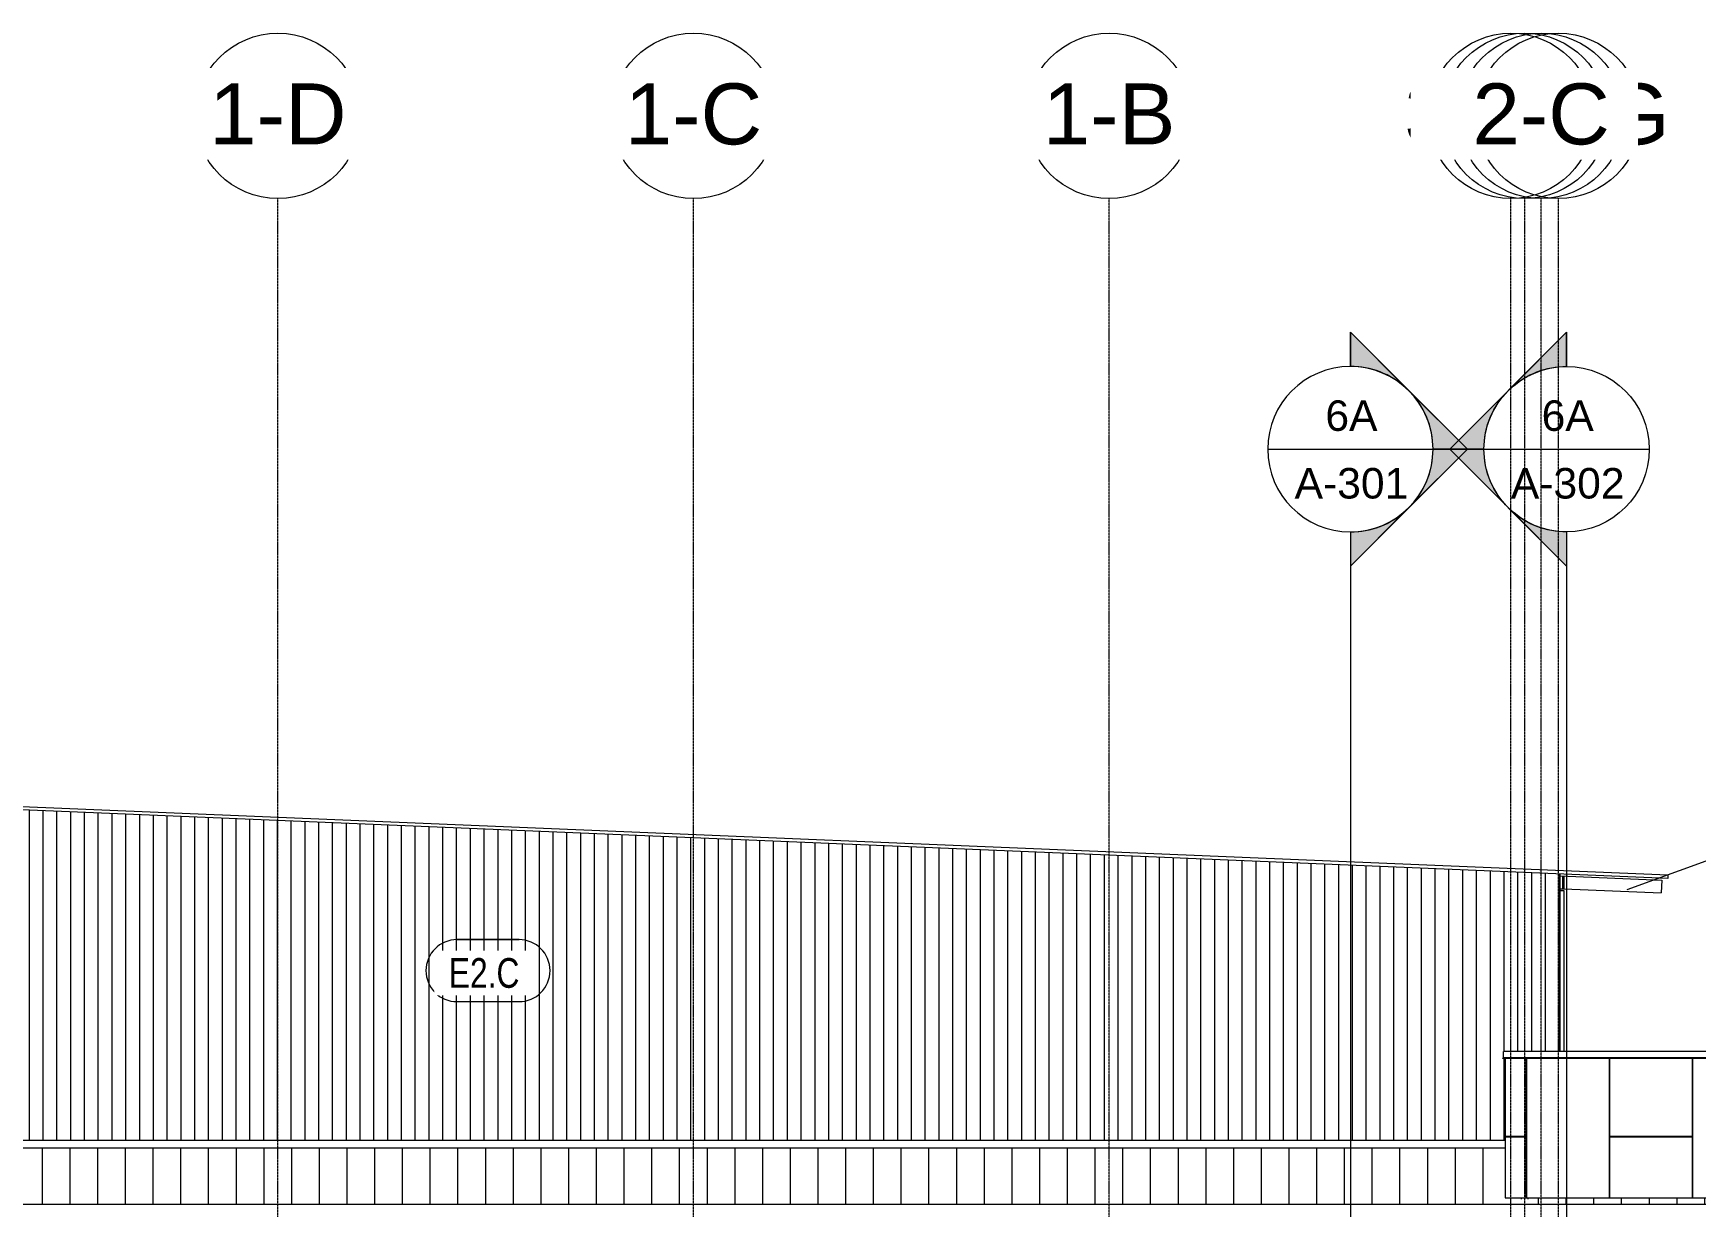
# Model space of a CAD drawing. Header units: inches. Extents: x 20230 to 40520, y -638 to 835.
# Drawn here: x 21484 to 22449, y 153 to 835 of the extents above; entities that cross this region are included whole.
import ezdxf

# ---------------------------------------------------------------- set-up
doc = ezdxf.new("R2010")
doc.units = ezdxf.units.IN
doc.header["$MEASUREMENT"] = 0
doc.linetypes.add('Grid Line 1_2_', pattern=[0.875, 0.5, -0.125, 0.125, -0.125])
for name, color, linetype, lineweight in [('A-ANNO-KEYN', 231, 'Continuous', 9), ('A-CLNG', 13, 'Continuous', 9), ('A-GLAZ-CWMG', 51, 'Continuous', 9), ('A-ROOF', 132, 'Continuous', 9), ('A-ROOF-PATT', 132, 'Continuous', 9), ('A-WALL', 113, 'Continuous', 9), ('A-WALL-IDEN', 211, 'Continuous', 9), ('A-WALL-PATT', 111, 'Continuous', 9), ('G-ANNO-SYMB', 111, 'Continuous', 9), ('I-WALL', 2, 'Continuous', 9), ('S-BEAM', 12, 'Continuous', 9), ('S-COLS', 52, 'Continuous', 9), ('S-GRID', 1, 'Continuous', 9), ('S-GRID-IDEN', 1, 'Continuous', 9)]:
    doc.layers.add(name, color=color, linetype=linetype, lineweight=lineweight)
doc.styles.add('Arial_1', font='arial.ttf', dxfattribs={"height": 35.407186})
doc.styles.add('Arial_2', font='arial.ttf', dxfattribs={"height": 17.703593})
doc.styles.add('Century Gothic', font='GOTHIC.TTF', dxfattribs={"width": 0.8, "height": 17.245342})

# ---------------------------------------------------------------- blocks, each defined once
blk = doc.blocks.new('Rectangular Mullion - Profile_Polycarbonate_Upper and left-1189832-Elevation - West')
at = {"layer": 'A-GLAZ-CWMG'}
for p, q in [((22370.68, 336.84), (22372.8, 336.84)), ((22370.68, 243.5), (22370.68, 336.84)), ((22372.8, 336.84), (22372.8, 243.5))]:
    blk.add_line(p, q, dxfattribs=at)
blk = doc.blocks.new('Dimension Lumber - 5_5 x 7_5 Glulam-1529169-Elevation - West')
at = {"layer": 'S-BEAM'}
for p, q in [((22370.68, 345.44), (22429.52, 342.98)), ((22370.68, 337.93), (22372.18, 337.87)), ((22372.8, 337.84), (22429.21, 335.49)), ((22429.52, 342.98), (22429.21, 335.49))]:
    blk.add_line(p, q, dxfattribs=at)
blk = doc.blocks.new('Grid - Grid Head - Circle-14747-Elevation - West')
at = {"layer": 'S-GRID-IDEN'}
blk.add_circle((21143.8, 786.66), 48, dxfattribs=at)
blk = doc.blocks.new('Section - Section Head - Filled-1526-Elevation - West')
at = {"layer": 'G-ANNO-SYMB'}
h = blk.add_hatch(color=256, dxfattribs=at)
edge = h.paths.add_edge_path(flags=0)
edge.add_arc((22248.83, 593.16), 48.06, 47.9216, 90)
edge.add_line((22248.83, 641.22), (22248.83, 661.04))
edge.add_line((22248.83, 661.04), (22281.04, 628.83))
h = blk.add_hatch(color=256, dxfattribs=at)
edge = h.paths.add_edge_path(flags=0)
edge.add_line((22282.77, 627.1), (22316.72, 593.16))
edge.add_line((22316.72, 593.16), (22296.83, 593.16))
edge.add_arc((22248.83, 593.16), 48, 360, 405)
h = blk.add_hatch(color=256, dxfattribs=at)
edge = h.paths.add_edge_path(flags=0)
edge.add_arc((22248.83, 593.16), 48, 315, 360)
edge.add_line((22296.83, 593.16), (22316.72, 593.16))
edge.add_line((22316.72, 593.16), (22282.77, 559.22))
h = blk.add_hatch(color=256, dxfattribs=at)
edge = h.paths.add_edge_path(flags=0)
edge.add_line((22281.04, 557.48), (22248.83, 525.27))
edge.add_line((22248.83, 525.27), (22248.83, 545.09))
edge.add_arc((22248.83, 593.16), 48.06, 270, 312.0784)
for p, q in [((22316.72, 593.16), (22248.83, 661.04)), ((22248.83, 641.16), (22248.83, 661.04)), ((22281.04, 628.83), (22248.83, 661.04)), ((22248.83, 661.04), (22248.83, 641.22)), ((22316.72, 593.16), (22282.77, 627.1)), ((22316.72, 593.16), (22248.83, 525.27)), ((22282.77, 559.22), (22316.72, 593.16)), ((22296.83, 593.16), (22316.72, 593.16)), ((22316.72, 593.16), (22296.83, 593.16)), ((22248.83, 525.27), (22281.04, 557.48)), ((22248.83, 545.16), (22248.83, 525.27)), ((22248.83, 545.09), (22248.83, 525.27))]:
    blk.add_line(p, q, dxfattribs=at)
for radius, start, end in [(48, 90, 270), (48.06, 47.9216, 90), (48, 270, 90), (48, 360, 45), (48, 315, 360), (48.06, 270, 312.0784)]:
    blk.add_arc((22248.83, 593.16), radius, start, end, dxfattribs=at)
blk = doc.blocks.new('Wall Tag - 1_4_-1369832-Elevation - West')
at = {"layer": 'A-WALL-IDEN', "color": 153}
for p, q in [((22653.51, 91.34), (22689.51, 91.34)), ((22689.51, 91.34), (22653.51, 91.34)), ((22653.51, 55.34), (22689.51, 55.34)), ((22653.51, 55.34), (22689.51, 55.34))]:
    blk.add_line(p, q, dxfattribs=at)
for centre, start, end in [((22653.51, 73.34), 90, 270), ((22653.51, 73.34), 90, 270), ((22689.51, 73.34), 270, 90), ((22689.51, 73.34), 270, 90)]:
    blk.add_arc(centre, 18, start, end, dxfattribs=at)

msp = doc.modelspace()

# ---------------------------------------------------------------- hatches: boundary and pattern name
at = {"layer": 'A-ROOF-PATT'}
h = msp.add_hatch(dxfattribs=at)
h.set_pattern_fill('FP_2', color=256, style=0, pattern_type=2)
h.set_pattern_definition([(90, (180.953, -760.156), (-16.082, 1e-15), [])])
h.paths.add_polyline_path([(22666.03, 153.89), (22808.3, 153.89), (22808.3, 157.35), (22786.55, 157.35), (22786.55, 158.5), (22617.8, 158.5), (22617.8, 157.5), (22613.05, 157.5), (22613.05, 158.5), (22545, 158.5), (22544.98, 157.82), (22543.92, 157.77), (22541.1, 157.82), (22541.1, 158.5), (22352, 158.5), (22351.98, 157.82), (22350.92, 157.77), (22348.1, 157.83), (22348.1, 158.5), (22338.74, 158.5), (22338.74, 187.44), (21121.8, 187.45), (21121.8, 187.6), (20889.05, 187.6), (20889.05, 157.87), (20878.55, 157.87), (20878.55, 154.73), (22519.05, 154.69), (22519.05, 153.89), (22661.19, 153.89)], flags=0)
at = {"layer": 'A-WALL-PATT'}
h = msp.add_hatch(dxfattribs=at)
h.set_pattern_fill('FP_10', color=256, style=0, pattern_type=2)
h.set_pattern_definition([(90, (22306.069, 0), (-8, 5e-16), [])])
h.paths.add_polyline_path([(21121.8, 192), (22338.74, 192), (22338.74, 239.46), (22337.24, 239.5), (22337.74, 240), (22337.8, 243.5), (22370.3, 243.5), (22370.3, 346.57), (21385.18, 387.62), (21385.18, 238.94), (21121.8, 238.94), (21121.8, 193.75)], flags=0)
h = msp.add_hatch(dxfattribs=at)
h.set_pattern_fill('FP_8', color=256, style=0, pattern_type=2)
h.set_pattern_definition([(0, (22351.02, 49.25), (-193, 193), [48, -145]), (90, (22351.02, 49.25), (-193, 1e-14), [96.25, -96.75]), (180, (22399.02, 145.5), (-193, 193), [48, -145]), (90, (22399.02, 49.25), (-193, 1e-14), [96.25, -96.75]), (180, (22399.02, 145.75), (-193, 193), [48, -145]), (90, (22399.02, 145.75), (-193, 1e-14), [96.25, -96.75]), (0, (22351.02, 242), (-193, 193), [48, -145]), (90, (22351.02, 145.75), (-193, 1e-14), [96.25, -96.75]), (0, (22399.27, 97.25), (-193, 193), [48, -145]), (90, (22399.27, 49), (-193, 1e-14), [48.25, -144.75]), (90, (22447.27, 49), (-193, 1e-14), [48.25, -144.75]), (0, (22399.27, 193.75), (-193, 193), [48, -145]), (90, (22399.27, 97.5), (-193, 1e-14), [96.25, -96.75]), (180, (22447.27, 97.5), (-193, 193), [48, -145]), (90, (22447.27, 97.5), (-193, 1e-14), [96.25, -96.75]), (90, (22399.27, 194), (-193, 1e-14), [48, -145]), (180, (22447.27, 194), (-193, 193), [48, -145]), (90, (22447.27, 194), (-193, 1e-14), [48, -145]), (0, (22447.52, 49.25), (-193, 193), [48, -145]), (90, (22447.52, 49.25), (-193, 1e-14), [96.25, -96.75]), (180, (22495.52, 145.5), (-193, 193), [48, -145]), (90, (22495.52, 49.25), (-193, 1e-14), [96.25, -96.75]), (180, (22495.52, 145.75), (-193, 193), [48, -145]), (90, (22495.52, 145.75), (-193, 1e-14), [96.25, -96.75]), (180, (22495.52, 242), (-193, 193), [48, -145]), (90, (22447.52, 145.75), (-193, 1e-14), [96.25, -96.75]), (0, (22495.77, 97.25), (-193, 193), [48, -145]), (90, (22495.77, 49), (-193, 1e-14), [48.25, -144.75]), (90, (22543.77, 49), (-193, 1e-14), [48.25, -144.75]), (0, (22495.77, 193.75), (-193, 193), [48, -145]), (90, (22495.77, 97.5), (-193, 1e-14), [96.25, -96.75]), (180, (22543.77, 97.5), (-193, 193), [48, -145]), (90, (22543.77, 97.5), (-193, 1e-14), [96.25, -96.75]), (90, (22495.77, 194), (-193, 1e-14), [48, -145]), (180, (22543.77, 194), (-193, 193), [48, -145]), (90, (22543.77, 194), (-193, 1e-14), [48, -145])])
h.paths.add_polyline_path([(22540.14, 158.5), (22798.3, 158.5), (22798.3, 239.46), (22338.74, 239.46), (22338.74, 158.5), (22530.46, 158.5)], flags=0)

# ---------------------------------------------------------------- linework, layer by layer
at = {"layer": 'A-ANNO-KEYN', "color": 153}
msp.add_line((22409.55, 337.59), (22966.61, 538.92), dxfattribs=at)
at = {"layer": 'A-CLNG'}
for p, q in [((22370.3, 346.49), (22370.68, 346.48)), ((22370.68, 336.84), (22370.68, 346.48)), ((22370.68, 335.22), (22370.3, 335.23))]:
    msp.add_line(p, q, dxfattribs=at)
at = {"layer": 'A-ROOF'}
for p, q in [((21120.45, 400.65), (22433.1, 345.96)), ((22433.1, 343.95), (21120.45, 398.65)), ((22433.1, 345.96), (22433.1, 343.95)), ((21123.3, 187.44), (22338.74, 187.44)), ((20878.55, 154.73), (22519.05, 154.73))]:
    msp.add_line(p, q, dxfattribs=at)
at = {"layer": 'A-WALL'}
for p, q in [((22370.3, 243.5), (22370.3, 346.57)), ((22337.74, 240), (22337.74, 243.5)), ((22798.3, 243.5), (22337.74, 243.5)), ((22337.24, 239.5), (22337.74, 240)), ((22337.28, 239.46), (22337.24, 239.5)), ((22798.3, 239.5), (22337.24, 239.5)), ((22798.3, 239.46), (22337.28, 239.46)), ((22337.74, 240), (22798.3, 240)), ((22338.74, 239.46), (22338.74, 158.5)), ((21121.8, 192), (22338.74, 192)), ((22338.74, 158.5), (22798.3, 158.5))]:
    msp.add_line(p, q, dxfattribs=at)
at = {"layer": 'G-ANNO-SYMB'}
for p, q in [((22200.83, 593.16), (22296.83, 593.16)), ((22326.36, 593.16), (22422.36, 593.16)), ((22248.83, 545.16), (22248.83, -79.66)), ((22374.36, 545.16), (22374.36, -79.66))]:
    msp.add_line(p, q, dxfattribs=at)
at = {"layer": 'I-WALL'}
for p, q in [((22372.18, 337.62), (22372.18, 344.87)), ((22372.8, 344.87), (22372.18, 344.87)), ((22372.8, 344.87), (22372.8, 337.62)), ((22372.8, 337.62), (22372.18, 337.62))]:
    msp.add_line(p, q, dxfattribs=at)
at = {"layer": 'S-COLS'}
for p, q in [((22348.05, 158.5), (22348.05, 157.79)), ((22352.05, 157.79), (22352.05, 158.5))]:
    msp.add_line(p, q, dxfattribs=at)
at = {"layer": 'S-GRID', "linetype": 'Grid Line 1_2_'}
for p, q in [((21626.3, -273.16), (21626.3, 738.66)), ((21626.3, -273.16), (21626.3, 738.66)), ((21867.55, -273.16), (21867.55, 738.66)), ((21867.55, -273.16), (21867.55, 738.66)), ((22108.8, -273.16), (22108.8, 738.66)), ((22108.8, -273.16), (22108.8, 738.66)), ((22342.05, -273.16), (22342.05, 738.66)), ((22350.05, -273.16), (22350.05, 738.66)), ((22359.55, -273.16), (22359.55, 738.66)), ((22359.55, -273.16), (22359.55, 738.66)), ((22369.55, -273.16), (22369.55, 738.66))]:
    msp.add_line(p, q, dxfattribs=at)

# ---------------------------------------------------------------- block references
at = {"layer": 'A-GLAZ-CWMG'}
msp.add_blockref('Rectangular Mullion - Profile_Polycarbonate_Upper and left-1189832-Elevation - West', (0, 0), dxfattribs=at)
at = {"layer": 'A-WALL-IDEN', "color": 153}
msp.add_blockref('Wall Tag - 1_4_-1369832-Elevation - West', (-923.25, 217.06), dxfattribs=at)
at = {"layer": 'G-ANNO-SYMB'}
msp.add_blockref('Section - Section Head - Filled-1526-Elevation - West', (0, 0), dxfattribs=at)
at = {"layer": 'G-ANNO-SYMB', "extrusion": (0, 0, -1)}
msp.add_blockref('Section - Section Head - Filled-1526-Elevation - West', (-44623.19, 0), dxfattribs=at)
at = {"layer": 'S-BEAM'}
msp.add_blockref('Dimension Lumber - 5_5 x 7_5 Glulam-1529169-Elevation - West', (0, 0), dxfattribs=at)
at = {"layer": 'S-GRID-IDEN'}
for p in [(482.5, 0), (723.75, 0), (965, 0), (1206.25, 0)]:
    msp.add_blockref('Grid - Grid Head - Circle-14747-Elevation - West', p, dxfattribs=at)

# ---------------------------------------------------------------- texts
at = {"layer": 'G-ANNO-SYMB', "char_height": 17.704, "attachment_point": 2, "line_spacing_factor": 0.938532, "style": 'Arial_2'}
for s, insert, width in [('6A', (22249.45, 621.5), 36.072), ('6A', (22374.97, 621.5), 36.072), ('A-301', (22249.45, 582.22), 78.624), ('A-302', (22374.97, 582.22), 78.624)]:
    msp.add_mtext(s, dxfattribs=dict(at, insert=insert, width=width))

# ---------------------------------------------------------------- next in the draw order: texts
at = {"layer": 'A-WALL-IDEN', "insert": (21746, 297.68), "char_height": 17.245, "width": 49.248, "attachment_point": 2, "line_spacing_factor": 0.984117, "style": 'Century Gothic', "bg_fill": 3, "box_fill_scale": 1.25, "bg_fill_color": 0, "bg_fill_transparency": 0}
msp.add_mtext('E2.C', dxfattribs=at)
at = {"layer": 'S-GRID-IDEN', "char_height": 35.407, "width": 85.104, "attachment_point": 2, "line_spacing_factor": 0.938532, "style": 'Arial_1', "bg_fill": 3, "box_fill_scale": 1.25, "bg_fill_color": 0, "bg_fill_transparency": 0}
for s, insert in [('3-6', (21626.29, 805.53)), ('3-5', (21867.54, 805.53)), ('3-4', (22108.79, 805.53)), ('3-3', (22350.04, 805.53))]:
    msp.add_mtext(s, dxfattribs=dict(at, insert=insert))

# ---------------------------------------------------------------- next in the draw order: block references
at = {"layer": 'S-GRID-IDEN'}
for p in [(482.5, 0), (723.75, 0), (965, 0), (1198.25, 0)]:
    msp.add_blockref('Grid - Grid Head - Circle-14747-Elevation - West', p, dxfattribs=at)

# ---------------------------------------------------------------- next in the draw order: texts
at = {"layer": 'S-GRID-IDEN', "char_height": 35.407, "attachment_point": 2, "line_spacing_factor": 0.938532, "style": 'Arial_1', "bg_fill": 3, "box_fill_scale": 1.25, "bg_fill_color": 0, "bg_fill_transparency": 0}
for s, insert, width in [('1-D', (21626.29, 805.53), 94.608), ('1-C', (21867.54, 805.53), 94.608), ('1-B', (22108.79, 805.53), 91.584), ('3-3.G', (22342.04, 805.53), 147.312)]:
    msp.add_mtext(s, dxfattribs=dict(at, insert=insert, width=width))

# ---------------------------------------------------------------- next in the draw order: block references
at = {"layer": 'S-GRID-IDEN'}
msp.add_blockref('Grid - Grid Head - Circle-14747-Elevation - West', (1215.75, 0), dxfattribs=at)

# ---------------------------------------------------------------- next in the draw order: texts
at = {"layer": 'S-GRID-IDEN', "insert": (22359.54, 805.53), "char_height": 35.407, "width": 91.584, "attachment_point": 2, "line_spacing_factor": 0.938532, "style": 'Arial_1', "bg_fill": 3, "box_fill_scale": 1.25, "bg_fill_color": 0, "bg_fill_transparency": 0}
msp.add_mtext('1-A', dxfattribs=at)

# ---------------------------------------------------------------- next in the draw order: block references
at = {"layer": 'S-GRID-IDEN'}
msp.add_blockref('Grid - Grid Head - Circle-14747-Elevation - West', (1225.75, 0), dxfattribs=at)

# ---------------------------------------------------------------- next in the draw order: texts
at = {"layer": 'S-GRID-IDEN', "insert": (22369.54, 805.53), "char_height": 35.407, "width": 153.792, "attachment_point": 2, "line_spacing_factor": 0.938532, "style": 'Arial_1', "bg_fill": 3, "box_fill_scale": 1.25, "bg_fill_color": 0, "bg_fill_transparency": 0}
msp.add_mtext('1-A.G', dxfattribs=at)

# ---------------------------------------------------------------- next in the draw order: block references
at = {"layer": 'S-GRID-IDEN'}
msp.add_blockref('Grid - Grid Head - Circle-14747-Elevation - West', (1215.75, 0), dxfattribs=at)

# ---------------------------------------------------------------- next in the draw order: texts
at = {"layer": 'S-GRID-IDEN', "insert": (22359.54, 805.53), "char_height": 35.407, "width": 94.608, "attachment_point": 2, "line_spacing_factor": 0.938532, "style": 'Arial_1', "bg_fill": 3, "box_fill_scale": 1.25, "bg_fill_color": 0, "bg_fill_transparency": 0}
msp.add_mtext('2-C', dxfattribs=at)

doc.saveas('drawing.dxf')
